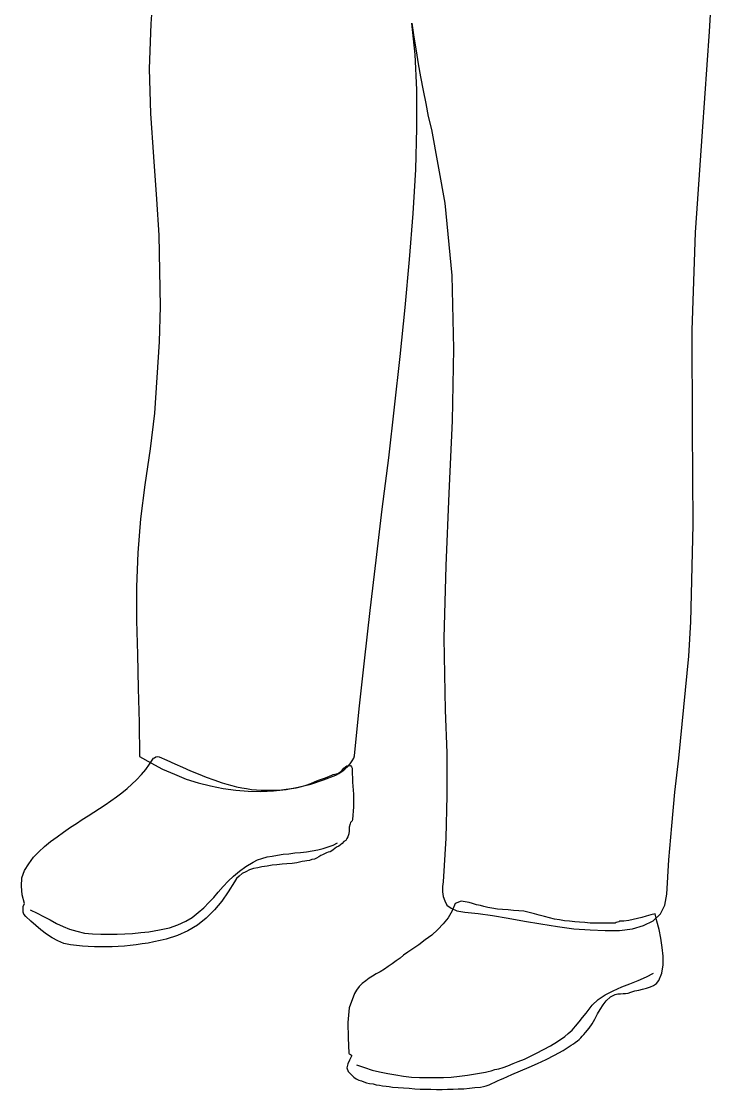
# Model space of a CAD drawing. Extents: x 8762 to 9373, y 5318 to 7259.
# Drawn here: x 8791 to 9237, y 5318 to 6003 of the extents above; entities that cross this region are included whole.
import ezdxf

# ---------------------------------------------------------------- set-up
doc = ezdxf.new("R2010")
doc.units = 0
doc.header["$LTSCALE"] = 1270
doc.header["$MEASUREMENT"] = 0
doc.layers.get('0').update_dxf_attribs({"linetype": 'CONTINUOUS'})

msp = doc.modelspace()

# ---------------------------------------------------------------- linework, layer by layer
at = {"linetype": 'CONTINUOUS'}
for p, q in [((9232.75, 5996.42), (9236.66, 6060.6)), ((8874.73, 6010.37), (8874.17, 6001.44)), ((8874.17, 6001.44), (8873.06, 5972.43)), ((9041.61, 6001.73), (9043, 5992.79)), ((9043.84, 5981.63), (9041.61, 6001.73)), ((9228.28, 5932.24), (9232.75, 5996.42)), ((9043, 5992.79), (9044.4, 5984.14)), ((9044.4, 5984.14), (9045.79, 5975.76)), ((9044.96, 5959.03), (9043.84, 5981.63)), ((9045.79, 5975.76), (9047.18, 5967.4)), ((8873.06, 5972.43), (8873.9, 5943.96)), ((9047.18, 5967.4), (9048.87, 5958.74)), ((9044.96, 5934.47), (9044.96, 5959.03)), ((9048.87, 5958.74), (9050.53, 5950.37)), ((9050.53, 5950.37), (9052.21, 5942.01)), ((8873.9, 5943.96), (8875.85, 5916.06)), ((9052.21, 5942.01), (9054.17, 5933.64)), ((9044.12, 5907.96), (9044.96, 5934.47)), ((9054.17, 5933.64), (9062.81, 5886.47)), ((9223.82, 5867.49), (9228.28, 5932.24)), ((8875.85, 5916.06), (8877.8, 5888.98)), ((9042.44, 5879.77), (9044.12, 5907.96)), ((8877.8, 5888.98), (8879.2, 5865.82)), ((9062.81, 5886.47), (9067.28, 5839.87)), ((9040.21, 5850.2), (9042.44, 5879.77)), ((8879.2, 5865.82), (8879.75, 5842.94)), ((9221.59, 5804.99), (9223.82, 5867.49)), ((9037.42, 5819.5), (9040.21, 5850.2)), ((8879.75, 5842.94), (8880.04, 5820.06)), ((9067.28, 5839.87), (9068.39, 5792.99)), ((8880.04, 5820.06), (8879.48, 5797.45)), ((9034.07, 5787.97), (9037.42, 5819.5)), ((9221.87, 5742.48), (9221.59, 5804.99)), ((8879.48, 5797.45), (8878.08, 5774.57)), ((9068.39, 5792.99), (9067.56, 5746.67)), ((9030.45, 5755.6), (9034.07, 5787.97)), ((8878.08, 5774.57), (8876.4, 5751.69)), ((8876.4, 5751.69), (8873.61, 5728.81)), ((9026.81, 5722.95), (9030.45, 5755.6)), ((9067.56, 5746.67), (9065.33, 5700.35)), ((9222.14, 5679.97), (9221.87, 5742.48)), ((8873.61, 5728.81), (8870.26, 5705.65)), ((9022.63, 5690.02), (9026.81, 5722.95)), ((8870.26, 5705.65), (8867.47, 5683.88)), ((9065.33, 5700.35), (9063.37, 5653.74)), ((9018.73, 5657.37), (9022.63, 5690.02)), ((8867.47, 5683.88), (8865.81, 5662.12)), ((9220.75, 5617.74), (9222.14, 5679.97)), ((8865.81, 5662.12), (8864.97, 5640.35)), ((9014.82, 5625), (9018.73, 5657.37)), ((9063.37, 5653.74), (9062.25, 5607.42)), ((8864.97, 5640.35), (8864.97, 5618.58)), ((9011.19, 5592.91), (9014.82, 5625)), ((8864.97, 5618.58), (8865.52, 5596.82)), ((9219.35, 5595.7), (9220.75, 5617.74)), ((9062.25, 5607.42), (9063.1, 5561.09)), ((8865.52, 5596.82), (8866.08, 5575.05)), ((9007.85, 5561.93), (9011.19, 5592.91)), ((9217.4, 5573.93), (9219.35, 5595.7)), ((8866.08, 5575.05), (8866.64, 5553.28)), ((9215.17, 5552.16), (9217.4, 5573.93)), ((9004.77, 5531.79), (9007.85, 5561.93)), ((9063.1, 5561.09), (9064.21, 5533.75)), ((8866.64, 5553.28), (8866.91, 5531.52)), ((9212.94, 5530.4), (9215.17, 5552.16)), ((8866.91, 5531.52), (8874.17, 5527.33)), ((8873.34, 5526.49), (8875.85, 5530.4)), ((8875.85, 5530.4), (8876.4, 5530.68)), ((8876.4, 5530.68), (8877.25, 5531.23)), ((8877.25, 5531.23), (8878.36, 5531.52)), ((8878.36, 5531.52), (8879.48, 5531.23)), ((8879.48, 5531.23), (8884.5, 5529)), ((9003.38, 5528.73), (9004.5, 5530.4)), ((9004.5, 5530.4), (9004.77, 5531.79)), ((9064.21, 5533.75), (9064.21, 5506.4)), ((9210.42, 5508.63), (9212.94, 5530.4)), ((8868.03, 5519.8), (8870.82, 5523.14)), ((8870.82, 5523.14), (8873.34, 5526.49)), ((8874.17, 5527.33), (8881.71, 5523.42)), ((8881.71, 5523.42), (8889.24, 5520.07)), ((8884.5, 5529), (8889.53, 5526.77)), ((8889.53, 5526.77), (8894.55, 5524.54)), ((8894.55, 5524.54), (8899.56, 5522.3)), ((8996.4, 5522.03), (8998.07, 5523.98)), ((8996.68, 5521.74), (8998.63, 5523.42)), ((8998.07, 5523.98), (9000.03, 5525.38)), ((8998.63, 5523.42), (9000.59, 5525.09)), ((9000.03, 5525.38), (9002.26, 5525.65)), ((9000.59, 5525.09), (9001.98, 5526.77)), ((9001.98, 5526.77), (9003.38, 5528.73)), ((9002.26, 5525.65), (9002.54, 5525.38)), ((9002.54, 5525.38), (9002.82, 5524.82)), ((9002.82, 5524.82), (9003.38, 5523.98)), ((9003.38, 5523.98), (9003.38, 5523.14)), ((9003.38, 5523.14), (9003.65, 5515.06)), ((8861.9, 5513.66), (8864.97, 5516.45)), ((8864.97, 5516.45), (8868.03, 5519.8)), ((8889.24, 5520.07), (8896.77, 5517)), ((8896.77, 5517), (8904.59, 5514.5)), ((8899.56, 5522.3), (8904.59, 5520.35)), ((8904.59, 5520.35), (8909.61, 5518.12)), ((8909.61, 5518.12), (8914.64, 5516.45)), ((8914.64, 5516.45), (8919.94, 5514.5)), ((8976.87, 5513.66), (8984.96, 5516.45)), ((8979.66, 5515.33), (8982.45, 5516.45)), ((8982.45, 5516.45), (8985.52, 5517.56)), ((8984.96, 5516.45), (8992.77, 5519.51)), ((8985.52, 5517.56), (8988.31, 5518.68)), ((8988.31, 5518.68), (8991.1, 5519.8)), ((8991.1, 5519.8), (8994.16, 5520.64)), ((8992.77, 5519.51), (8994.72, 5520.64)), ((8994.16, 5520.64), (8996.4, 5522.03)), ((8994.72, 5520.64), (8996.68, 5521.74)), ((8855.48, 5508.07), (8858.83, 5510.86)), ((8858.83, 5510.86), (8861.9, 5513.66)), ((8904.59, 5514.5), (8912.4, 5512.54)), ((8912.4, 5512.54), (8920.5, 5510.86)), ((8919.94, 5514.5), (8923.01, 5513.66)), ((8920.5, 5510.86), (8928.59, 5509.75)), ((8923.01, 5513.66), (8926.07, 5512.82)), ((8926.07, 5512.82), (8929.15, 5511.98)), ((8928.59, 5509.75), (8936.68, 5509.19)), ((8929.15, 5511.98), (8932.5, 5511.42)), ((8932.5, 5511.42), (8935.56, 5510.86)), ((8935.56, 5510.86), (8938.64, 5510.31)), ((8936.68, 5509.19), (8944.78, 5508.92)), ((8938.64, 5510.31), (8941.99, 5510.03)), ((8941.99, 5510.03), (8945.05, 5509.75)), ((8944.78, 5508.92), (8952.87, 5509.47)), ((8945.05, 5509.75), (8948.13, 5509.75)), ((8948.13, 5509.75), (8951.48, 5509.75)), ((8951.48, 5509.75), (8954.54, 5509.75)), ((8952.87, 5509.47), (8960.96, 5510.31)), ((8954.54, 5509.75), (8957.89, 5510.03)), ((8957.89, 5510.03), (8960.96, 5510.59)), ((8960.96, 5510.31), (8968.77, 5511.71)), ((8960.96, 5510.59), (8964.31, 5510.86)), ((8964.31, 5510.86), (8967.38, 5511.42)), ((8967.38, 5511.42), (8970.73, 5512.26)), ((8968.77, 5511.71), (8976.87, 5513.66)), ((8970.73, 5512.26), (8973.8, 5513.1)), ((8973.8, 5513.1), (8976.87, 5514.21)), ((8976.87, 5514.21), (8979.66, 5515.33)), ((9003.65, 5515.06), (9004.21, 5507.24)), ((8844.87, 5500.54), (8848.5, 5503.05)), ((8848.5, 5503.05), (8852.13, 5505.57)), ((8852.13, 5505.57), (8855.48, 5508.07)), ((9004.21, 5507.24), (9004.21, 5499.14)), ((9064.21, 5506.4), (9063.37, 5479.06)), ((9208.47, 5486.87), (9210.42, 5508.63)), ((8833.99, 5493.29), (8837.61, 5495.79)), ((8837.61, 5495.79), (8841.25, 5498.03)), ((8841.25, 5498.03), (8844.87, 5500.54)), ((9004.21, 5499.14), (9003.65, 5491.05)), ((8826.46, 5488.55), (8830.08, 5491.05)), ((8830.08, 5491.05), (8833.99, 5493.29)), ((9002.26, 5489.09), (9001.98, 5488.26)), ((9002.82, 5489.65), (9002.26, 5489.09)), ((9003.38, 5490.21), (9002.82, 5489.65)), ((9003.65, 5491.05), (9003.38, 5490.21)), ((8813.9, 5479.89), (8818.09, 5482.96)), ((8818.09, 5482.96), (8822.55, 5486.03)), ((8822.55, 5486.03), (8826.46, 5488.55)), ((9001.15, 5481.85), (9000.59, 5479.89)), ((9001.42, 5483.8), (9001.15, 5481.85)), ((9001.98, 5488.26), (9001.42, 5486.03)), ((9001.42, 5486.03), (9001.42, 5483.8)), ((9206.51, 5465.1), (9208.47, 5486.87)), ((8805.81, 5473.75), (8809.71, 5476.82)), ((8809.71, 5476.82), (8813.9, 5479.89)), ((8991.1, 5474.59), (8993.89, 5475.98)), ((8996.96, 5475.71), (8995.84, 5474.87)), ((8998.07, 5476.82), (8996.96, 5475.71)), ((8999.19, 5477.66), (8998.07, 5476.82)), ((9000.03, 5478.77), (8999.19, 5477.66)), ((9000.59, 5479.89), (9000.03, 5478.77)), ((9063.37, 5479.06), (9061.7, 5451.15)), ((8798.83, 5466.78), (8802.17, 5470.4)), ((8802.17, 5470.4), (8805.81, 5473.75)), ((8952.04, 5467.61), (8955.37, 5468.17)), ((8955.37, 5468.17), (8959.01, 5468.73)), ((8959.01, 5468.73), (8962.63, 5469.01)), ((8962.63, 5469.01), (8966.54, 5469.57)), ((8966.54, 5469.57), (8970.17, 5469.84)), ((8970.17, 5469.84), (8974.08, 5470.4)), ((8974.08, 5470.4), (8977.7, 5470.96)), ((8977.7, 5470.96), (8981.34, 5471.52)), ((8981.34, 5471.52), (8984.69, 5472.36)), ((8984.4, 5468.45), (8983.28, 5467.89)), ((8985.52, 5469.01), (8984.4, 5468.45)), ((8984.69, 5472.36), (8988.02, 5473.47)), ((8986.92, 5469.57), (8985.52, 5469.01)), ((8988.02, 5470.13), (8986.92, 5469.57)), ((8988.02, 5473.47), (8991.1, 5474.59)), ((8989.14, 5470.4), (8988.02, 5470.13)), ((8990.26, 5470.96), (8989.14, 5470.4)), ((8991.1, 5471.52), (8990.26, 5470.96)), ((8992.22, 5472.36), (8991.1, 5471.52)), ((8993.33, 5473.19), (8992.22, 5472.36)), ((8994.72, 5474.03), (8993.33, 5473.19)), ((8995.84, 5474.87), (8994.72, 5474.03)), ((8792.97, 5458.4), (8795.76, 5462.58)), ((8795.76, 5462.58), (8798.83, 5466.78)), ((8935.01, 5460.91), (8939.75, 5463.7)), ((8939.75, 5463.7), (8942.55, 5465.1)), ((8942.55, 5465.1), (8945.34, 5465.93)), ((8945.34, 5465.93), (8948.69, 5467.05)), ((8948.69, 5467.05), (8952.04, 5467.61)), ((8952.04, 5461.75), (8948.69, 5461.19)), ((8955.1, 5462.03), (8952.04, 5461.75)), ((8958.45, 5462.31), (8955.1, 5462.03)), ((8961.51, 5462.58), (8958.45, 5462.31)), ((8964.86, 5462.87), (8961.51, 5462.58)), ((8967.94, 5463.14), (8964.86, 5462.87)), ((8971.29, 5463.99), (8967.94, 5463.14)), ((8972.96, 5464.26), (8971.29, 5463.99)), ((8974.35, 5464.54), (8972.96, 5464.26)), ((8976.03, 5464.82), (8974.35, 5464.54)), ((8977.43, 5465.38), (8976.03, 5464.82)), ((8979.1, 5465.66), (8977.43, 5465.38)), ((8980.49, 5466.22), (8979.1, 5465.66)), ((8981.89, 5467.05), (8980.49, 5466.22)), ((8983.28, 5467.89), (8981.89, 5467.05)), ((9205.4, 5443.06), (9206.51, 5465.1)), ((8791.29, 5453.66), (8792.97, 5458.4)), ((8923.85, 5451.43), (8927.19, 5454.78)), ((8927.19, 5454.78), (8931.1, 5457.85)), ((8930.82, 5454.78), (8929.15, 5453.11)), ((8932.77, 5456.44), (8930.82, 5454.78)), ((8931.1, 5457.85), (8935.01, 5460.91)), ((8935.01, 5457.57), (8932.77, 5456.44)), ((8937.52, 5458.69), (8935.01, 5457.57)), ((8940.03, 5459.52), (8937.52, 5458.69)), ((8942.82, 5460.08), (8940.03, 5459.52)), ((8945.34, 5460.64), (8942.82, 5460.08)), ((8948.69, 5461.19), (8945.34, 5460.64)), ((8791.02, 5448.36), (8791.29, 5453.66)), ((8791.58, 5442.77), (8791.02, 5448.36)), ((8917.43, 5444.45), (8920.5, 5448.08)), ((8920.5, 5448.08), (8923.85, 5451.43)), ((8927.75, 5451.15), (8923.85, 5444.73)), ((8929.15, 5453.11), (8927.75, 5451.15)), ((9061.7, 5451.15), (9061.42, 5448.08)), ((9061.42, 5448.08), (9061.42, 5444.73)), ((8792.97, 5437.19), (8791.58, 5442.77)), ((8911.29, 5437.75), (8914.64, 5441.1)), ((8914.64, 5441.1), (8917.43, 5444.45)), ((8923.85, 5444.73), (8919.66, 5438.59)), ((9061.42, 5444.73), (9061.7, 5441.66)), ((9061.7, 5441.66), (9062.81, 5438.87)), ((9204.01, 5436.08), (9205.4, 5443.06)), ((8792.14, 5435.24), (8792.97, 5437.19)), ((8792.14, 5433.57), (8792.14, 5435.24)), ((8904.59, 5431.34), (8908.22, 5434.4)), ((8908.22, 5434.4), (8911.29, 5437.75)), ((8919.66, 5438.59), (8914.92, 5433.01)), ((9062.81, 5438.87), (9064.21, 5436.08)), ((9064.21, 5436.08), (9067, 5434.13)), ((9067, 5434.13), (9070.62, 5432.45)), ((9069.5, 5437.19), (9067.56, 5432.45)), ((9073.41, 5438.59), (9069.5, 5437.19)), ((9075.92, 5438.31), (9073.41, 5438.59)), ((9078.43, 5437.75), (9075.92, 5438.31)), ((9080.67, 5437.19), (9078.43, 5437.75)), ((9083.17, 5436.36), (9080.67, 5437.19)), ((9085.69, 5435.8), (9083.17, 5436.36)), ((9087.92, 5435.24), (9085.69, 5435.8)), ((9090.43, 5434.68), (9087.92, 5435.24)), ((9092.95, 5434.13), (9090.43, 5434.68)), ((9096.57, 5433.57), (9092.95, 5434.13)), ((9201.22, 5430.49), (9204.01, 5436.08)), ((8792.14, 5431.61), (8792.14, 5433.57)), ((8792.69, 5430.22), (8792.14, 5431.61)), ((8793.81, 5428.82), (8792.69, 5430.22)), ((8797.16, 5425.75), (8793.81, 5428.82)), ((8796.6, 5433.01), (8801.07, 5431.05)), ((8801.07, 5431.05), (8805.25, 5428.82)), ((8805.25, 5428.82), (8809.43, 5426.6)), ((8896.5, 5425.75), (8900.68, 5428.26)), ((8900.68, 5428.26), (8904.59, 5431.34)), ((8909.61, 5427.7), (8904.03, 5423.25)), ((8914.92, 5433.01), (8909.61, 5427.7)), ((9065.05, 5427.99), (9061.7, 5424.08)), ((9067.56, 5432.45), (9065.05, 5427.99)), ((9070.62, 5432.45), (9075.64, 5431.61)), ((9075.64, 5431.61), (9084.29, 5430.78)), ((9084.29, 5430.78), (9093.5, 5429.39)), ((9093.5, 5429.39), (9103.54, 5427.7)), ((9099.92, 5433.28), (9096.57, 5433.57)), ((9103.54, 5433.01), (9099.92, 5433.28)), ((9106.89, 5432.73), (9103.54, 5433.01)), ((9103.54, 5427.7), (9113.87, 5425.75)), ((9110.24, 5432.45), (9106.89, 5432.73)), ((9113.59, 5432.17), (9110.24, 5432.45)), ((9116.94, 5431.34), (9113.59, 5432.17)), ((9120.29, 5430.49), (9116.94, 5431.34)), ((9123.36, 5429.66), (9120.29, 5430.49)), ((9126.71, 5428.82), (9123.36, 5429.66)), ((9130.06, 5427.99), (9126.71, 5428.82)), ((9133.13, 5427.14), (9130.06, 5427.99)), ((9136.48, 5426.6), (9133.13, 5427.14)), ((9186.43, 5427.43), (9183.64, 5426.87)), ((9189.22, 5428.26), (9186.43, 5427.43)), ((9192.01, 5429.1), (9189.22, 5428.26)), ((9195.08, 5429.95), (9192.01, 5429.1)), ((9197.87, 5430.49), (9195.08, 5429.95)), ((9196.48, 5426.04), (9201.22, 5430.49)), ((9198.98, 5425.75), (9197.87, 5430.49)), ((8800.22, 5422.96), (8797.16, 5425.75)), ((8803.57, 5420.17), (8800.22, 5422.96)), ((8807.2, 5417.38), (8803.57, 5420.17)), ((8809.43, 5426.6), (8813.62, 5424.36)), ((8813.62, 5424.36), (8817.8, 5422.4)), ((8817.8, 5422.4), (8821.99, 5420.73)), ((8821.99, 5420.73), (8826.73, 5419.34)), ((8872.78, 5419.06), (8879.75, 5420.17)), ((8879.75, 5420.17), (8886.18, 5421.57)), ((8886.18, 5421.57), (8891.48, 5423.52)), ((8891.48, 5423.52), (8896.5, 5425.75)), ((8904.03, 5423.25), (8897.89, 5419.61)), ((9058.35, 5420.46), (9054.44, 5416.82)), ((9061.7, 5424.08), (9058.35, 5420.46)), ((9113.87, 5425.75), (9124.48, 5424.08)), ((9124.48, 5424.08), (9135.07, 5422.4)), ((9135.07, 5422.4), (9145.68, 5421.01)), ((9139.54, 5426.04), (9136.48, 5426.6)), ((9142.89, 5425.75), (9139.54, 5426.04)), ((9146.24, 5425.48), (9142.89, 5425.75)), ((9145.68, 5421.01), (9156.01, 5420.17)), ((9149.31, 5425.2), (9146.24, 5425.48)), ((9152.66, 5424.92), (9149.31, 5425.2)), ((9156.01, 5424.64), (9152.66, 5424.92)), ((9159.08, 5424.64), (9156.01, 5424.64)), ((9156.01, 5420.17), (9165.78, 5419.9)), ((9162.43, 5424.64), (9159.08, 5424.64)), ((9165.78, 5424.64), (9162.43, 5424.64)), ((9168.84, 5424.64), (9165.78, 5424.64)), ((9172.19, 5424.64), (9168.84, 5424.64)), ((9172.75, 5424.92), (9172.19, 5424.64)), ((9173.59, 5425.2), (9172.75, 5424.92)), ((9174.42, 5425.48), (9173.59, 5425.2)), ((9174.98, 5425.75), (9174.42, 5425.48)), ((9177.77, 5425.75), (9174.98, 5425.75)), ((9174.98, 5419.9), (9183.35, 5421.01)), ((9180.85, 5426.31), (9177.77, 5425.75)), ((9183.64, 5426.87), (9180.85, 5426.31)), ((9183.35, 5421.01), (9190.34, 5422.96)), ((9190.34, 5422.96), (9196.48, 5426.04)), ((9200.37, 5420.46), (9198.98, 5425.75)), ((9201.49, 5414.87), (9200.37, 5420.46)), ((8810.83, 5415.15), (8807.2, 5417.38)), ((8814.45, 5413.2), (8810.83, 5415.15)), ((8826.73, 5419.34), (8831.48, 5418.22)), ((8831.48, 5418.22), (8836.78, 5417.66)), ((8836.78, 5417.66), (8842.08, 5417.38)), ((8842.08, 5417.38), (8847.1, 5417.38)), ((8847.1, 5417.38), (8852.41, 5417.38)), ((8852.41, 5417.38), (8857.44, 5417.66)), ((8857.44, 5417.66), (8862.46, 5417.94)), ((8862.46, 5417.94), (8867.76, 5418.5)), ((8867.76, 5418.5), (8872.78, 5419.06)), ((8880.04, 5413.47), (8876.13, 5412.64)), ((8883.94, 5414.32), (8880.04, 5413.47)), ((8891.2, 5416.55), (8883.94, 5414.32)), ((8897.89, 5419.61), (8891.2, 5416.55)), ((9050.26, 5413.76), (9046.08, 5410.68)), ((9054.44, 5416.82), (9050.26, 5413.76)), ((9165.78, 5419.9), (9174.98, 5419.9)), ((9202.33, 5409.01), (9201.49, 5414.87)), ((8818.36, 5411.52), (8814.45, 5413.2)), ((8822.55, 5410.68), (8818.36, 5411.52)), ((8826.46, 5410.12), (8822.55, 5410.68)), ((8830.37, 5409.85), (8826.46, 5410.12)), ((8833.99, 5409.57), (8830.37, 5409.85)), ((8837.9, 5409.29), (8833.99, 5409.57)), ((8841.81, 5409.29), (8837.9, 5409.29)), ((8845.71, 5409.29), (8841.81, 5409.29)), ((8849.34, 5409.29), (8845.71, 5409.29)), ((8853.24, 5409.57), (8849.34, 5409.29)), ((8857.15, 5409.85), (8853.24, 5409.57)), ((8860.78, 5410.12), (8857.15, 5409.85)), ((8864.68, 5410.68), (8860.78, 5410.12)), ((8868.59, 5411.24), (8864.68, 5410.68)), ((8872.5, 5411.8), (8868.59, 5411.24)), ((8876.13, 5412.64), (8872.5, 5411.8)), ((9041.61, 5407.62), (9039.09, 5405.94)), ((9046.08, 5410.68), (9041.61, 5407.62)), ((9202.89, 5403.43), (9202.33, 5409.01)), ((9031.56, 5400.36), (9029.05, 5398.4)), ((9034.07, 5402.04), (9031.56, 5400.36)), ((9036.3, 5403.98), (9034.07, 5402.04)), ((9039.09, 5405.94), (9036.3, 5403.98)), ((9202.89, 5397.84), (9202.89, 5403.43)), ((9021.23, 5393.39), (9018.73, 5391.99)), ((9024.02, 5395.06), (9021.23, 5393.39)), ((9026.54, 5396.74), (9024.02, 5395.06)), ((9029.05, 5398.4), (9026.54, 5396.74)), ((9202.05, 5392.55), (9202.89, 5397.84)), ((9009.79, 5385.85), (9007.85, 5383.9)), ((9012.03, 5387.52), (9009.79, 5385.85)), ((9014.26, 5389.2), (9012.03, 5387.52)), ((9016.49, 5390.6), (9014.26, 5389.2)), ((9018.73, 5391.99), (9016.49, 5390.6)), ((9181.68, 5385.57), (9186.99, 5387.81)), ((9186.99, 5387.81), (9192.29, 5390.04)), ((9192.29, 5390.04), (9196.75, 5392.55)), ((9196.75, 5384.46), (9198.7, 5385.85)), ((9198.7, 5385.85), (9200.1, 5387.81)), ((9200.1, 5387.81), (9202.05, 5392.55)), ((9004.77, 5379.43), (9001.42, 5370.22)), ((9006.17, 5381.67), (9004.77, 5379.43)), ((9007.85, 5383.9), (9006.17, 5381.67)), ((9165.78, 5378.59), (9170.8, 5381.11)), ((9170.8, 5381.11), (9176.38, 5383.61)), ((9172.19, 5378.87), (9173.86, 5379.15)), ((9173.86, 5379.15), (9175.54, 5379.15)), ((9175.54, 5379.15), (9177.21, 5379.43)), ((9176.38, 5383.61), (9181.68, 5385.57)), ((9177.21, 5379.43), (9178.89, 5379.43)), ((9178.89, 5379.43), (9180.56, 5379.71)), ((9180.56, 5379.71), (9182.24, 5380.27)), ((9182.24, 5380.27), (9184.75, 5381.11)), ((9184.75, 5381.11), (9187.26, 5381.67)), ((9187.26, 5381.67), (9189.78, 5382.22)), ((9189.78, 5382.22), (9192.29, 5382.78)), ((9192.29, 5382.78), (9194.79, 5383.61)), ((9194.79, 5383.61), (9196.75, 5384.46)), ((9157.4, 5371.89), (9161.31, 5375.53)), ((9161.31, 5375.53), (9165.78, 5378.59)), ((9162.43, 5369.1), (9164.39, 5372.18)), ((9164.39, 5372.18), (9166.33, 5374.68)), ((9166.33, 5374.68), (9169.13, 5377.2)), ((9169.13, 5377.2), (9170.52, 5378.03)), ((9170.52, 5378.03), (9172.19, 5378.87)), ((9001.42, 5370.22), (9000.59, 5360.74)), ((9151.26, 5364.09), (9153.5, 5366.88)), ((9153.5, 5366.88), (9155.45, 5369.39)), ((9155.45, 5369.39), (9157.4, 5371.89)), ((9159.08, 5362.97), (9160.75, 5366.32)), ((9160.75, 5366.32), (9162.43, 5369.1)), ((9000.59, 5360.74), (9000.86, 5350.96)), ((9144.56, 5355.99), (9146.8, 5358.51)), ((9146.8, 5358.51), (9149.03, 5361.3)), ((9149.03, 5361.3), (9151.26, 5364.09)), ((9155.45, 5357.11), (9157.4, 5359.9)), ((9157.4, 5359.9), (9159.08, 5362.97)), ((9135.07, 5348.73), (9139.82, 5351.81)), ((9139.82, 5351.81), (9142.06, 5353.76)), ((9142.06, 5353.76), (9144.56, 5355.99)), ((9150.15, 5350.96), (9150.99, 5352.08)), ((9150.99, 5352.08), (9152.11, 5353.2)), ((9152.11, 5353.2), (9153.22, 5354.31)), ((9153.22, 5354.31), (9155.45, 5357.11)), ((9000.86, 5350.96), (9001.15, 5341.2)), ((9126.15, 5343.43), (9130.62, 5345.94)), ((9130.62, 5345.94), (9135.07, 5348.73)), ((9138.71, 5342.88), (9144.01, 5346.23)), ((9144.01, 5346.23), (9145.41, 5347.06)), ((9145.41, 5347.06), (9146.52, 5347.9)), ((9146.52, 5347.9), (9147.91, 5349.02)), ((9147.91, 5349.02), (9149.03, 5349.85)), ((9149.03, 5349.85), (9150.15, 5350.96)), ((9001.15, 5341.2), (9001.42, 5340.64)), ((9001.42, 5340.64), (9002.26, 5340.36)), ((9002.82, 5339.24), (9001.71, 5336.74)), ((9002.26, 5340.36), (9002.82, 5339.8)), ((9002.82, 5339.8), (9002.82, 5339.24)), ((9113.87, 5337.29), (9117.78, 5339.24)), ((9117.78, 5339.24), (9121.69, 5341.2)), ((9121.69, 5341.2), (9126.15, 5343.43)), ((9127.83, 5337.01), (9133.13, 5339.8)), ((9133.13, 5339.8), (9138.71, 5342.88)), ((9000.59, 5334.23), (9000.03, 5331.71)), ((9000.03, 5331.71), (9000.86, 5329.48)), ((9001.71, 5336.74), (9000.59, 5334.23)), ((9006.17, 5333.67), (9011.19, 5332)), ((9011.19, 5332), (9016.22, 5330.32)), ((9094.89, 5330.6), (9097.41, 5331.15)), ((9097.41, 5331.15), (9100.2, 5332)), ((9100.2, 5332), (9103.27, 5333.11)), ((9103.27, 5333.11), (9106.62, 5334.5)), ((9106.62, 5334.5), (9109.97, 5335.89)), ((9109.97, 5335.89), (9113.87, 5337.29)), ((9111.36, 5329.76), (9116.94, 5332.27)), ((9116.94, 5332.27), (9122.25, 5334.5)), ((9122.25, 5334.5), (9127.83, 5337.01)), ((9000.86, 5329.48), (9001.98, 5328.09)), ((9001.98, 5328.09), (9003.1, 5326.97)), ((9003.1, 5326.97), (9004.5, 5325.86)), ((9004.5, 5325.86), (9005.89, 5324.74)), ((9005.89, 5324.74), (9007.56, 5323.9)), ((9016.22, 5330.32), (9020.96, 5329.21)), ((9020.96, 5329.21), (9026.26, 5328.09)), ((9026.26, 5328.09), (9031.28, 5327.25)), ((9031.28, 5327.25), (9036.3, 5326.41)), ((9036.3, 5326.41), (9041.33, 5325.86)), ((9041.33, 5325.86), (9046.64, 5325.57)), ((9046.64, 5325.57), (9051.65, 5325.57)), ((9051.65, 5325.57), (9056.67, 5325.57)), ((9056.67, 5325.57), (9061.98, 5325.57)), ((9061.98, 5325.57), (9067, 5325.86)), ((9067, 5325.86), (9072.29, 5326.41)), ((9072.29, 5326.41), (9077.32, 5326.97)), ((9077.32, 5326.97), (9082.61, 5327.8)), ((9082.61, 5327.8), (9087.64, 5328.65)), ((9087.64, 5328.65), (9089.04, 5328.92)), ((9089.04, 5328.92), (9090.71, 5329.48)), ((9090.71, 5329.48), (9092.66, 5329.76)), ((9092.66, 5329.76), (9094.89, 5330.6)), ((9096.57, 5323.34), (9098.53, 5324.18)), ((9098.53, 5324.18), (9100.2, 5325.01)), ((9100.2, 5325.01), (9105.77, 5327.53)), ((9105.77, 5327.53), (9111.36, 5329.76)), ((9007.56, 5323.9), (9009.24, 5323.34)), ((9009.24, 5323.34), (9010.91, 5322.78)), ((9010.91, 5322.78), (9012.59, 5322.22)), ((9012.59, 5322.22), (9014.54, 5321.66)), ((9014.54, 5321.66), (9016.78, 5321.39)), ((9016.78, 5321.39), (9018.73, 5320.83)), ((9018.73, 5320.83), (9020.96, 5320.55)), ((9020.96, 5320.55), (9022.91, 5320.27)), ((9022.91, 5320.27), (9025.14, 5319.99)), ((9025.14, 5319.99), (9027.1, 5319.72)), ((9027.1, 5319.72), (9029.33, 5319.43)), ((9029.33, 5319.43), (9032.95, 5319.16)), ((9032.95, 5319.16), (9036.3, 5318.87)), ((9036.3, 5318.87), (9039.94, 5318.6)), ((9039.94, 5318.6), (9043.56, 5318.32)), ((9043.56, 5318.32), (9046.91, 5318.04)), ((9046.91, 5318.04), (9050.53, 5318.04)), ((9050.53, 5318.04), (9053.88, 5318.04)), ((9053.88, 5318.04), (9057.52, 5317.76)), ((9057.52, 5317.76), (9061.14, 5317.76)), ((9061.14, 5317.76), (9064.49, 5318.04)), ((9064.49, 5318.04), (9068.12, 5318.04)), ((9068.12, 5318.04), (9071.46, 5318.32)), ((9071.46, 5318.32), (9075.08, 5318.32)), ((9075.08, 5318.32), (9078.71, 5318.6)), ((9078.71, 5318.6), (9082.06, 5319.16)), ((9082.06, 5319.16), (9085.69, 5319.43)), ((9085.69, 5319.43), (9087.64, 5319.72)), ((9087.64, 5319.72), (9089.31, 5320.27)), ((9089.31, 5320.27), (9091.27, 5320.83)), ((9091.27, 5320.83), (9092.95, 5321.66)), ((9092.95, 5321.66), (9094.89, 5322.51)), ((9094.89, 5322.51), (9096.57, 5323.34))]:
    msp.add_line(p, q, dxfattribs=at)

doc.saveas('drawing.dxf')
